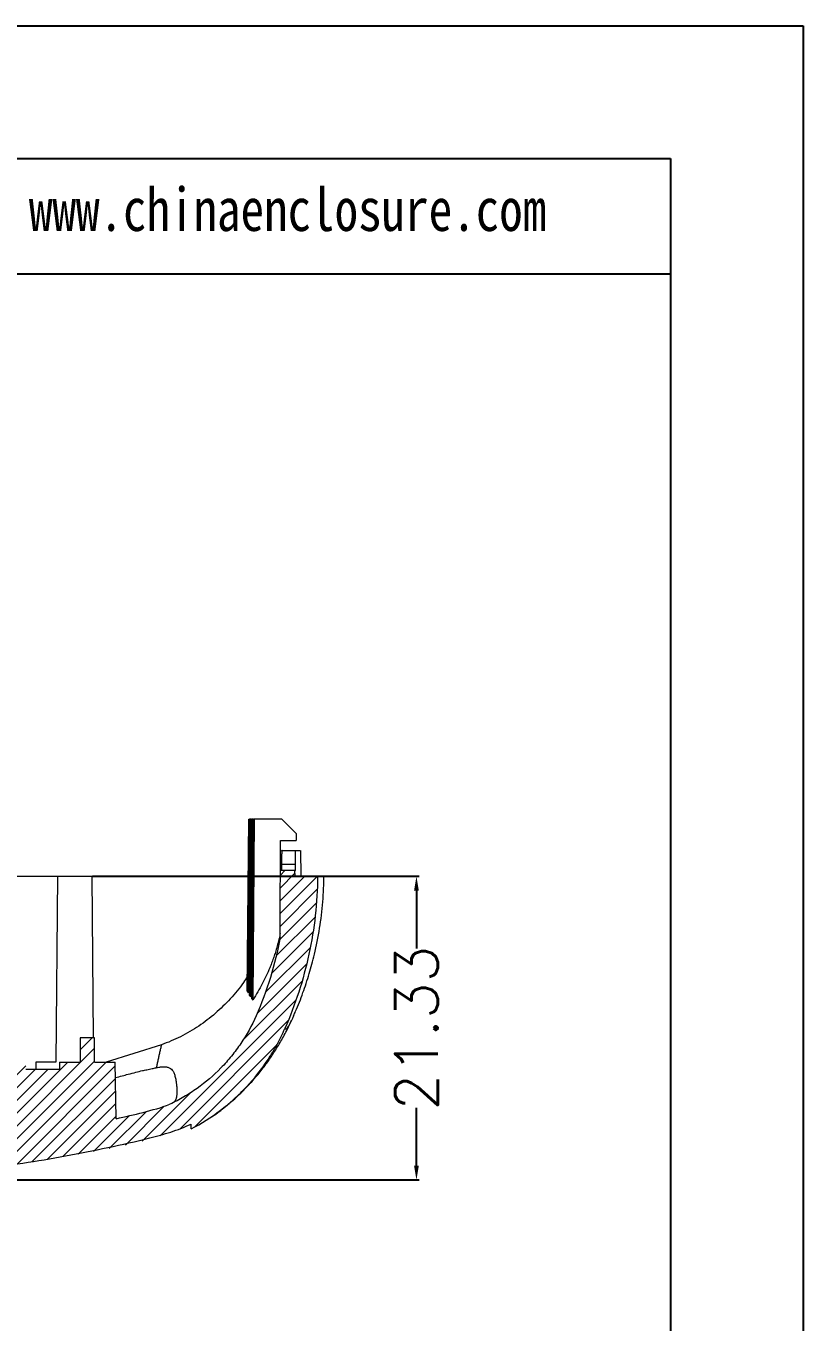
# Model space of a CAD drawing. Header units: inches. Extents: x 1424 to 4050, y 1126 to 1517.
# Drawn here: x 2914.5 to 2969.1, y 1426 to 1517 of the extents above; entities that cross this region are included whole.
import ezdxf

# ---------------------------------------------------------------- set-up
doc = ezdxf.new("R2010")
doc.units = ezdxf.units.IN
doc.header["$LTSCALE"] = 15
doc.layers.add('文字', color=81, linetype='Continuous')
doc.styles.get("Standard").update_dxf_attribs({"font": 'txt', "bigfont": 'gbcbig.shx'})
doc.styles.add('宋体', font='', dxfattribs={"width": 0.8, "height": 3.5})
doc.styles.get('宋体').set_extended_font_data('SimSun')
doc.dimstyles.new('3', dxfattribs={"dimtxt": 3, "dimasz": 1, "dimexe": 0.18, "dimexo": 0.0625, "dimgap": 0.09, "dimtad": 0, "dimdsep": 46, "dimtxsty": 'Standard', "dimcen": 1, "dimclrd": 3, "dimclre": 3, "dimadec": 0, "dimazin": 2, "dimtfac": 1, "dimtofl": 0, "dimtmove": 0, "dimatfit": 3, "dimfxl": 1, "dimtolj": 1, "dimtzin": 0, "dimarcsym": 0})

# ---------------------------------------------------------------- blocks, each defined once
blk = doc.blocks.new('*D217')
at = {"color": 3, "lineweight": -2}
for p, q in [((2919.178, 1457.273), (2942.123, 1457.273)), ((2941.943, 1456.273), (2941.943, 1452.198)), ((2941.943, 1436.942), (2941.943, 1441.018)), ((2902.223, 1435.942), (2942.123, 1435.942))]:
    blk.add_line(p, q, dxfattribs=at)
at = {"color": 3}
for points in [[(2941.776, 1456.273), (2942.109, 1456.273), (2941.943, 1457.273)], [(2941.776, 1436.942), (2942.109, 1436.942), (2941.943, 1435.942)]]:
    blk.add_solid(points, dxfattribs=at)
at = {"layer": 'Defpoints', "color": 0}
for p in [(2919.115, 1457.273), (2941.943, 1457.273), (2902.16, 1435.942)]:
    blk.add_point(p, dxfattribs=at)
at = {"color": 0, "insert": (2941.943, 1446.608), "char_height": 3, "attachment_point": 5, "rotation": 90}
blk.add_mtext('\\A1;21.33', dxfattribs=at)

msp = doc.modelspace()

# ---------------------------------------------------------------- hatches: boundary and pattern name
at = {"linetype": 'Continuous', "lineweight": 0}
h = msp.add_hatch(dxfattribs=at)
h.set_pattern_fill('ANSI31', color=4, scale=0.2, style=0)
h.set_pattern_definition([(45, (-986.5144, -627.76405), (-0.44901281, 0.44901281), [])])
edge = h.paths.add_edge_path(flags=0)
edge.add_spline(control_points=[(2904.592, 1437.923), (2903.782, 1437.869), (2902.972, 1437.826), (2902.16, 1437.802)], knot_values=[0.020757, 0.020757, 0.020757, 0.020757, 0.023188, 0.023188, 0.023188, 0.023188], weights=[1, 1, 1, 1], degree=3, periodic=0)
edge.add_line((2902.16, 1437.802), (2902.16, 1435.942))
edge.add_spline(control_points=[(2902.16, 1435.942), (2904.457, 1436.009), (2906.75, 1436.199), (2909.035, 1436.441), (2911.318, 1436.684), (2913.596, 1436.997), (2915.86, 1437.382), (2919.323, 1437.97), (2922.906, 1438.406), (2926.1, 1439.868)], knot_values=[0, 0, 0, 0, 0.006893, 0.006893, 0.006893, 0.013782, 0.013782, 0.013782, 0.024339, 0.024339, 0.024339, 0.024339], weights=[1, 1, 1, 1, 1, 1, 1, 1, 1, 1], degree=3, periodic=0)
edge.add_line((2926.1, 1439.868), (2926.1, 1439.527))
edge.add_spline(control_points=[(2926.1, 1439.527), (2926.897, 1439.944), (2927.659, 1440.436), (2928.365, 1440.992), (2929.646, 1442), (2930.77, 1443.243), (2931.645, 1444.617), (2932.043, 1445.242), (2932.395, 1445.899), (2932.693, 1446.577)], knot_values=[0.007084, 0.007084, 0.007084, 0.007084, 0.009774, 0.009774, 0.009774, 0.014663, 0.014663, 0.014663, 0.01686, 0.01686, 0.01686, 0.01686], weights=[1, 1, 1, 1, 1, 1, 1, 1, 1, 1], degree=3, periodic=0)
edge.add_spline(control_points=[(2932.693, 1446.577), (2933.383, 1448.144), (2933.925, 1449.784), (2934.309, 1451.453), (2934.53, 1452.418), (2934.7, 1453.395), (2934.815, 1454.378), (2934.927, 1455.338), (2934.988, 1456.306), (2934.995, 1457.273)], knot_values=[0.00013, 0.00013, 0.00013, 0.00013, 0.005267, 0.005267, 0.005267, 0.008226, 0.008226, 0.008226, 0.011118, 0.011118, 0.011118, 0.011118], weights=[1, 1, 1, 1, 1, 1, 1, 1, 1, 1], degree=3, periodic=0)
edge.add_line((2934.995, 1457.273), (2933.385, 1457.273))
edge.add_spline(control_points=[(2933.385, 1457.273), (2933.383, 1457.407), (2933.381, 1457.541), (2933.378, 1457.675)], knot_values=[0, 0, 0, 0, 0.000402, 0.000402, 0.000402, 0.000402], weights=[1, 1, 1, 1], degree=3, periodic=0)
edge.add_line((2933.378, 1457.675), (2932.381, 1457.675))
edge.add_spline(control_points=[(2932.381, 1457.675), (2932.379, 1457.119), (2932.377, 1456.563), (2932.375, 1456.008), (2932.371, 1454.996), (2932.368, 1453.985), (2932.364, 1452.973)], knot_values=[0.001407, 0.001407, 0.001407, 0.001407, 0.003075, 0.003075, 0.003075, 0.006109, 0.006109, 0.006109, 0.006109], weights=[1, 1, 1, 1, 1, 1, 1], degree=3, periodic=0)
edge.add_spline(control_points=[(2932.364, 1452.973), (2932.28, 1452.518), (2932.182, 1452.065), (2932.073, 1451.616), (2931.946, 1451.097), (2931.803, 1450.582), (2931.644, 1450.073), (2931.367, 1449.187), (2931.041, 1448.316), (2930.667, 1447.467)], knot_values=[0.000213, 0.000213, 0.000213, 0.000213, 0.001602, 0.001602, 0.001602, 0.003203, 0.003203, 0.003203, 0.005989, 0.005989, 0.005989, 0.005989], weights=[1, 1, 1, 1, 1, 1, 1, 1, 1, 1], degree=3, periodic=0)
edge.add_spline(control_points=[(2930.667, 1447.467), (2930.122, 1446.227), (2929.357, 1445.065), (2928.439, 1444.069), (2927.5, 1443.048), (2926.372, 1442.173), (2925.145, 1441.525), (2924.97, 1441.432), (2924.794, 1441.344), (2924.615, 1441.261)], knot_values=[0.0001, 0.0001, 0.0001, 0.0001, 0.004163, 0.004163, 0.004163, 0.008327, 0.008327, 0.008327, 0.008912, 0.008912, 0.008912, 0.008912], weights=[1, 1, 1, 1, 1, 1, 1, 1, 1, 1], degree=3, periodic=0)
edge.add_spline(control_points=[(2924.615, 1441.261), (2923.395, 1440.798), (2922.109, 1440.524), (2920.834, 1440.246)], knot_values=[0.000443, 0.000443, 0.000443, 0.000443, 0.004356, 0.004356, 0.004356, 0.004356], weights=[1, 1, 1, 1], degree=3, periodic=0)
edge.add_line((2920.834, 1440.246), (2920.765, 1444.208))
edge.add_line((2920.765, 1444.208), (2919.316, 1444.208))
edge.add_line((2919.316, 1444.208), (2919.316, 1445.917))
edge.add_line((2919.316, 1445.917), (2918.311, 1445.917))
edge.add_line((2918.311, 1445.917), (2918.311, 1444.208))
edge.add_line((2918.311, 1444.208), (2916.863, 1444.208))
edge.add_line((2916.863, 1444.208), (2916.854, 1443.706))
edge.add_line((2916.854, 1443.706), (2914.493, 1443.706))
edge.add_line((2914.493, 1443.706), (2914.483, 1444.208))
edge.add_line((2914.483, 1444.208), (2913.898, 1444.208))
edge.add_line((2913.898, 1444.208), (2913.387, 1443.706))
edge.add_line((2913.387, 1443.706), (2913.302, 1438.861))
edge.add_spline(control_points=[(2913.302, 1438.861), (2912.924, 1438.805), (2912.546, 1438.751), (2912.168, 1438.699)], knot_values=[0.000007, 0.000007, 0.000007, 0.000007, 0.001153, 0.001153, 0.001153, 0.001153], weights=[1, 1, 1, 1], degree=3, periodic=0)
edge.add_line((2912.168, 1438.699), (2912.08, 1443.706))
edge.add_line((2912.08, 1443.706), (2911.569, 1444.208))
edge.add_line((2911.569, 1444.208), (2910.983, 1444.208))
edge.add_line((2910.983, 1444.208), (2910.975, 1443.706))
edge.add_line((2910.975, 1443.706), (2908.613, 1443.706))
edge.add_line((2908.613, 1443.706), (2908.604, 1444.208))
edge.add_line((2908.604, 1444.208), (2907.156, 1444.208))
edge.add_line((2907.156, 1444.208), (2907.156, 1445.917))
edge.add_line((2907.156, 1445.917), (2906.151, 1445.917))
edge.add_line((2906.151, 1445.917), (2906.151, 1444.208))
edge.add_line((2906.151, 1444.208), (2904.702, 1444.208))
edge.add_line((2904.702, 1444.208), (2904.592, 1437.924))

# ---------------------------------------------------------------- linework, layer by layer
for p, q in [((2415.629, 1517.014), (2969.119, 1517.014)), ((2969.119, 1517.014), (2969.119, 1125.657)), ((2429.951, 1507.696), (2959.801, 1507.696)), ((2959.801, 1507.696), (2959.801, 1134.975)), ((2908.035, 1499.607), (2959.801, 1499.607))]:
    msp.add_line(p, q)
at = {"color": 7, "linetype": 'Continuous', "lineweight": 15}
for p, q in [((2930.05, 1449.217), (2930.161, 1461.293)), ((2930.214, 1461.293), (2930.113, 1449.09)), ((2930.161, 1461.293), (2930.214, 1461.293)), ((2930.213, 1448.911), (2930.327, 1461.293)), ((2930.327, 1461.293), (2930.214, 1461.293)), ((2930.38, 1461.293), (2930.277, 1448.807)), ((2930.327, 1461.293), (2930.38, 1461.293)), ((2930.376, 1448.666), (2930.492, 1461.293)), ((2930.492, 1461.293), (2930.38, 1461.293)), ((2930.545, 1461.293), (2930.44, 1448.586)), ((2930.492, 1461.293), (2930.545, 1461.293)), ((2932.489, 1461.293), (2930.545, 1461.293)), ((2933.496, 1460.288), (2932.489, 1461.293)), ((2932.389, 1459.786), (2933.496, 1459.786)), ((2932.389, 1457.675), (2932.389, 1459.786)), ((2933.496, 1460.288), (2933.496, 1459.786)), ((2932.389, 1459.082), (2932.438, 1459.082)), ((2932.496, 1459.082), (2933.464, 1459.082)), ((2933.838, 1457.273), (2933.806, 1459.082)), ((2932.451, 1458.095), (2932.449, 1457.675)), ((2933.439, 1458.095), (2932.451, 1458.095)), ((2933.446, 1457.675), (2933.439, 1458.095)), ((2913.633, 1457.273), (2916.703, 1457.273)), ((2916.703, 1457.273), (2916.589, 1444.208)), ((2916.703, 1457.273), (2919.115, 1457.273)), ((2919.115, 1457.273), (2919.214, 1445.917)), ((2919.115, 1457.273), (2930.124, 1457.273)), ((2933.378, 1457.675), (2932.381, 1457.675)), ((2933.378, 1457.675), (2933.385, 1457.273)), ((2934.995, 1457.273), (2933.385, 1457.273)), ((2930.216, 1449.261), (2930.113, 1449.09)), ((2930.379, 1448.982), (2930.277, 1448.807)), ((2918.311, 1445.917), (2918.311, 1444.208)), ((2919.316, 1445.917), (2918.311, 1445.917)), ((2919.316, 1444.208), (2919.316, 1445.917)), ((2924.019, 1445.428), (2920.142, 1444.208)), ((2915.196, 1444.208), (2915.187, 1443.706)), ((2916.589, 1444.208), (2915.196, 1444.208)), ((2916.863, 1444.208), (2916.854, 1443.706)), ((2916.863, 1444.208), (2918.311, 1444.208)), ((2919.316, 1444.208), (2920.765, 1444.208)), ((2920.834, 1440.246), (2920.765, 1444.208)), ((2916.854, 1443.706), (2914.493, 1443.706)), ((2926.1, 1439.527), (2926.1, 1439.868))]:
    msp.add_line(p, q, dxfattribs=at)
at = {"color": 8, "linetype": 'Continuous', "lineweight": 15}
for p, q in [((2932.389, 1458.095), (2932.451, 1458.095)), ((2932.36, 1452.989), (2932.365, 1453.125))]:
    msp.add_line(p, q, dxfattribs=at)
at = {"color": 7, "linetype": 'Continuous', "lineweight": 15, "flags": 128}
msp.add_lwpolyline([(2932.364, 1452.973), (2932.375, 1456.008), (2932.381, 1457.675)], dxfattribs=at)
at = {"color": 7, "linetype": 'Continuous', "lineweight": 15}
for points, knots in [([(2932.496, 1459.082), (2932.495, 1459.081), (2932.492, 1459.079), (2932.488, 1459.064), (2932.485, 1459.042), (2932.481, 1459.014), (2932.478, 1458.983), (2932.475, 1458.949), (2932.473, 1458.915), (2932.471, 1458.882), (2932.469, 1458.85), (2932.467, 1458.821), (2932.464, 1458.755), (2932.46, 1458.641), (2932.455, 1458.465), (2932.452, 1458.281), (2932.451, 1458.156), (2932.451, 1458.095)], [0, 0, 0, 0, 0.067062, 0.129818, 0.18827, 0.242415, 0.292253, 0.337784, 0.379007, 0.415921, 0.448527, 0.476824, 0.500812, 0.632929, 0.760163, 0.882518, 1, 1, 1, 1]), ([(2933.439, 1458.095), (2933.439, 1458.127), (2933.438, 1458.192), (2933.437, 1458.287), (2933.436, 1458.382), (2933.436, 1458.473), (2933.436, 1458.561), (2933.437, 1458.645), (2933.438, 1458.724), (2933.44, 1458.814), (2933.444, 1458.912), (2933.449, 1459.003), (2933.456, 1459.069), (2933.461, 1459.078), (2933.464, 1459.082)], [0, 0, 0, 0, 0.0619936, 0.1241576, 0.1864934, 0.2490022, 0.311685, 0.3745431, 0.4375777, 0.5007899, 0.6114745, 0.7315727, 0.8610823, 1, 1, 1, 1]), ([(2933.464, 1459.082), (2933.597, 1459.082), (2933.8, 1459.082), (2933.777, 1459.082), (2933.769, 1459.082)], [0, 0, 0, 0, 0.658802, 1, 1, 1, 1]), ([(2934.995, 1457.273), (2934.981, 1455.434), (2934.775, 1453.6), (2934.193, 1450.904), (2933.954, 1450.017), (2933.389, 1448.275), (2933.063, 1447.419), (2932.693, 1446.577)], [0, 0, 0, 0, 0.5, 0.5, 0.75, 0.75, 1, 1, 1, 1]), ([(2933.305, 1447.469), (2933.355, 1447.576), (2933.595, 1448.094), (2933.96, 1449.056), (2934.403, 1450.374), (2934.814, 1451.893), (2935.156, 1453.601), (2935.393, 1455.472), (2935.428, 1456.72), (2935.446, 1457.342)], [0, 0, 0, 0, 0.042223, 0.203859, 0.354386, 0.4924, 0.665223, 0.833284, 1, 1, 1, 1]), ([(2933.378, 1457.675), (2933.39, 1457.675), (2933.413, 1457.675), (2933.435, 1457.675), (2933.446, 1457.675)], [0, 0, 0, 0, 0.4999949, 1, 1, 1, 1]), ([(2934.995, 1457.273), (2935.124, 1457.273), (2935.389, 1457.273), (2935.422, 1457.273), (2935.44, 1457.273)], [0, 0, 0, 0, 0.487596, 1, 1, 1, 1]), ([(2932.37, 1453.271), (2932.345, 1453.153), (2932.295, 1452.915), (2932.208, 1452.562), (2932.111, 1452.211), (2932.005, 1451.862), (2931.89, 1451.517), (2931.765, 1451.175), (2931.6, 1450.761), (2931.386, 1450.273), (2931.108, 1449.712), (2930.795, 1449.144), (2930.56, 1448.774), (2930.44, 1448.586)], [0, 0, 0, 0, 0.071385, 0.142782, 0.214194, 0.285624, 0.357074, 0.428542, 0.50003, 0.618884, 0.741834, 0.868876, 1, 1, 1, 1]), ([(2932.364, 1452.973), (2932.188, 1452.027), (2931.958, 1451.091), (2931.391, 1449.25), (2931.055, 1448.348), (2930.667, 1447.467)], [0, 0, 0, 0, 0.5, 0.5, 1, 1, 1, 1]), ([(2930.059, 1450.255), (2929.969, 1450.106), (2929.623, 1449.538), (2928.872, 1448.655), (2927.828, 1447.623), (2926.654, 1446.733), (2925.388, 1445.975), (2924.475, 1445.61), (2924.019, 1445.428)], [0, 0, 0, 0, 0.066587, 0.253082, 0.439576, 0.62542, 0.813363, 1, 1, 1, 1]), ([(2930.05, 1449.217), (2930.061, 1449.195), (2930.082, 1449.152), (2930.103, 1449.111), (2930.113, 1449.09)], [0, 0, 0, 0, 0.5018798, 1, 1, 1, 1]), ([(2930.213, 1448.911), (2930.223, 1448.893), (2930.245, 1448.857), (2930.266, 1448.824), (2930.277, 1448.807)], [0, 0, 0, 0, 0.4993, 1, 1, 1, 1]), ([(2930.376, 1448.666), (2930.387, 1448.652), (2930.408, 1448.624), (2930.43, 1448.598), (2930.44, 1448.586)], [0, 0, 0, 0, 0.500655, 1, 1, 1, 1]), ([(2930.668, 1447.467), (2930.368, 1446.786), (2930.01, 1446.142), (2929.393, 1445.23), (2929.174, 1444.934), (2928.708, 1444.361), (2928.46, 1444.082), (2927.684, 1443.285), (2927.126, 1442.806), (2926.23, 1442.165), (2925.921, 1441.965), (2925.281, 1441.591), (2924.95, 1441.418), (2924.615, 1441.261)], [0, 0, 0, 0, 0.25, 0.25, 0.375, 0.375, 0.5, 0.5, 0.75, 0.75, 0.875, 0.875, 1, 1, 1, 1]), ([(2927.35, 1440.267), (2927.431, 1440.315), (2927.861, 1440.572), (2928.553, 1441.116), (2929.436, 1441.869), (2930.231, 1442.677), (2930.896, 1443.451), (2931.46, 1444.195), (2931.955, 1444.92), (2932.43, 1445.704), (2932.838, 1446.448), (2933.072, 1446.956), (2933.168, 1447.163)], [0, 0, 0, 0, 0.018773, 0.100348, 0.188606, 0.287597, 0.40232, 0.509055, 0.630053, 0.762598, 0.903351, 1, 1, 1, 1]), ([(2926.1, 1439.527), (2926.822, 1439.905), (2927.512, 1440.341), (2928.496, 1441.089), (2928.814, 1441.353), (2929.422, 1441.902), (2929.713, 1442.188), (2930.548, 1443.08), (2931.055, 1443.72), (2931.737, 1444.751), (2931.95, 1445.106), (2932.345, 1445.829), (2932.526, 1446.199), (2932.693, 1446.577)], [0, 0, 0, 0, 0.25, 0.25, 0.375, 0.375, 0.5, 0.5, 0.75, 0.75, 0.875, 0.875, 1, 1, 1, 1]), ([(2924.019, 1445.428), (2923.998, 1445.34), (2923.954, 1445.159), (2923.892, 1444.893), (2923.83, 1444.624), (2923.77, 1444.355), (2923.712, 1444.086), (2923.676, 1443.915), (2923.658, 1443.828)], [0, 0, 0, 0, 0.14862, 0.304495, 0.4676, 0.637909, 0.815388, 1, 1, 1, 1]), ([(2920.783, 1443.13), (2920.788, 1443.131), (2920.95, 1443.175), (2921.247, 1443.256), (2921.729, 1443.386), (2922.209, 1443.51), (2922.65, 1443.617), (2923.021, 1443.695), (2923.341, 1443.761), (2923.561, 1443.806), (2923.658, 1443.826)], [0, 0, 0, 0, 0.0039695, 0.1524501, 0.2810715, 0.4627851, 0.6218864, 0.7333776, 0.8829947, 1, 1, 1, 1]), ([(2923.658, 1443.828), (2923.716, 1443.84), (2923.884, 1443.875), (2924.069, 1443.895), (2924.307, 1443.904), (2924.498, 1443.866), (2924.669, 1443.78), (2924.796, 1443.65), (2924.879, 1443.508), (2924.934, 1443.365), (2924.973, 1443.231), (2925.006, 1443.087), (2925.035, 1442.932), (2925.056, 1442.802), (2925.071, 1442.696), (2925.081, 1442.617), (2925.089, 1442.538), (2925.097, 1442.453), (2925.102, 1442.363), (2925.105, 1442.273), (2925.106, 1442.188), (2925.104, 1442.084), (2925.098, 1441.969), (2925.087, 1441.848), (2925.072, 1441.748), (2925.052, 1441.664), (2925.027, 1441.595), (2924.998, 1441.537), (2924.965, 1441.484), (2924.923, 1441.437), (2924.886, 1441.404), (2924.86, 1441.386), (2924.856, 1441.384)], [0, 0, 0, 0, 0.006044, 0.01765, 0.028742, 0.053238, 0.082206, 0.118107, 0.161812, 0.19214, 0.226166, 0.264492, 0.305015, 0.351947, 0.376659, 0.400887, 0.424633, 0.452982, 0.485359, 0.517609, 0.549732, 0.581733, 0.640393, 0.697077, 0.751789, 0.79666, 0.839545, 0.881647, 0.915317, 0.956522, 0.994385, 1, 1, 1, 1]), ([(2920.834, 1440.246), (2921.471, 1440.385), (2922.106, 1440.532), (2923.371, 1440.853), (2924, 1441.027), (2924.615, 1441.261)], [0, 0, 0, 0, 0.5, 0.5, 1, 1, 1, 1]), ([(2902.16, 1435.942), (2903.175, 1435.971), (2904.187, 1436.029), (2906.211, 1436.173), (2907.221, 1436.259), (2910.25, 1436.558), (2912.263, 1436.814), (2915.27, 1437.278), (2916.271, 1437.448), (2918.265, 1437.815), (2919.259, 1438.012), (2921.242, 1438.425), (2922.231, 1438.644), (2923.702, 1439.018), (2924.19, 1439.152), (2925.155, 1439.468), (2925.631, 1439.653), (2926.1, 1439.868)], [0, 0, 0, 0, 0.125, 0.125, 0.25, 0.25, 0.5, 0.5, 0.625, 0.625, 0.75, 0.75, 0.875, 0.875, 0.9375, 0.9375, 1, 1, 1, 1])]:
    msp.add_open_spline(points, degree=3, knots=knots, dxfattribs=at)
at = {"color": 8, "linetype": 'Continuous', "lineweight": 15}
msp.add_open_spline([(2933.309, 1447.474), (2933.275, 1447.393), (2933.141, 1447.075), (2932.951, 1446.741), (2932.772, 1446.492), (2932.719, 1446.549), (2932.693, 1446.577)], degree=3, knots=[0, 0, 0, 0, 0.102854, 0.402728, 0.701461, 1, 1, 1, 1], dxfattribs=at)

# ---------------------------------------------------------------- texts
at = {"layer": '文字', "color": 0, "insert": (2914.704, 1505.647), "char_height": 3.03698, "width": 53.35691, "attachment_point": 1, "style": '宋体'}
msp.add_mtext('www.chinaenclosure.com', dxfattribs=at)

# ---------------------------------------------------------------- dimensions: what is measured, and where the dimension line sits
dim = msp.add_linear_dim(base=(2941.943, 1457.273), p1=(2902.16, 1435.942), p2=(2919.115, 1457.273), angle=90, dimstyle='3')
dim.commit()
dim.dimension.update_dxf_attribs({"geometry": '*D217', "text_midpoint": (2941.943, 1446.608)})

doc.saveas('drawing.dxf')
